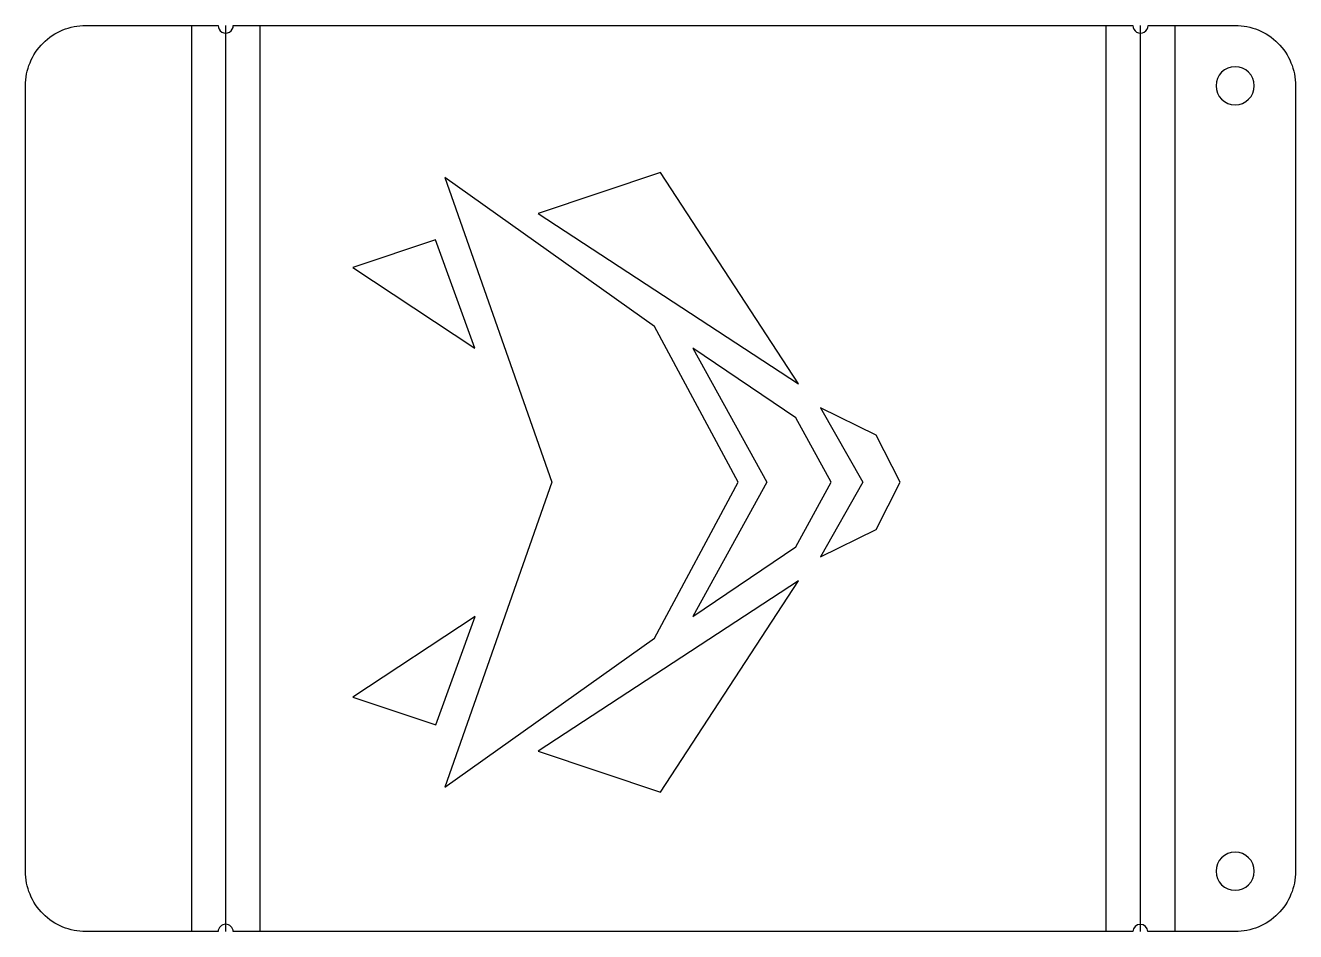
# Model space of a CAD drawing. Header units: millimetres. Extents: x -4 to 80, y 0 to 60.
import ezdxf

# ---------------------------------------------------------------- set-up
doc = ezdxf.new("R2010")
doc.units = ezdxf.units.MM

msp = doc.modelspace()

# ---------------------------------------------------------------- linework, layer by layer
at = {"layer": 'BEND'}
for p, q in [((9.262, 0), (9.262, 60)), ((69.786, 0), (69.786, 60))]:
    msp.add_line(p, q, dxfattribs=at)
at = {"layer": 'BEND_EXTENT'}
for p, q in [((7, 60), (7, 0)), ((11.524, 0), (11.524, 60)), ((67.524, 0), (67.524, 60)), ((72.048, 60), (72.048, 0))]:
    msp.add_line(p, q, dxfattribs=at)
at = {"layer": 'INTERIOR_PROFILES'}
for points in [[(37.625, 19.435), (43.159, 29.749), (37.625, 40.064), (23.752, 49.936), (30.823, 29.749), (23.752, 9.562)], [(29.921, 47.544), (47.164, 36.265), (38.034, 50.256)], [(25.749, 38.636), (23.146, 45.809), (17.656, 43.974)], [(45.056, 29.749), (40.168, 20.861), (46.98, 25.469), (49.317, 29.749), (46.98, 34.027), (40.168, 38.636)], [(51.408, 29.749), (48.605, 24.823), (52.286, 26.615), (53.888, 29.749), (52.286, 32.88), (48.605, 34.674)], [(47.164, 23.233), (29.921, 11.952), (38.034, 9.24)], [(23.147, 13.688), (25.75, 20.861), (17.656, 15.521)]]:
    msp.add_lwpolyline(points, close=True, dxfattribs=at)
at = {"layer": 'INTERIOR_PROFILES', "extrusion": (0, 0, -1)}
for centre in [(-76.048, 56), (-76.048, 4)]:
    msp.add_circle(centre, 1.265, dxfattribs=at)
at = {"layer": 'OUTER_PROFILES'}
msp.add_lwpolyline([(67.524, 60), (69.284, 60, 1.027197), (70.283, 60), (76.048, 60, -0.414214), (80.048, 56), (80.048, 4, -0.414214), (76.048, 0), (70.28, 0, 0.957442), (69.281, 0), (67.524, 0), (9.752, 0, 0.982443), (8.752, 0), (0, 0, -0.414214), (-4, 4), (-4, 56, -0.414214), (0, 60), (8.752, 60, 1.024006), (9.752, 60)], format="xyb", close=True, dxfattribs=at)

doc.saveas('drawing.dxf')
